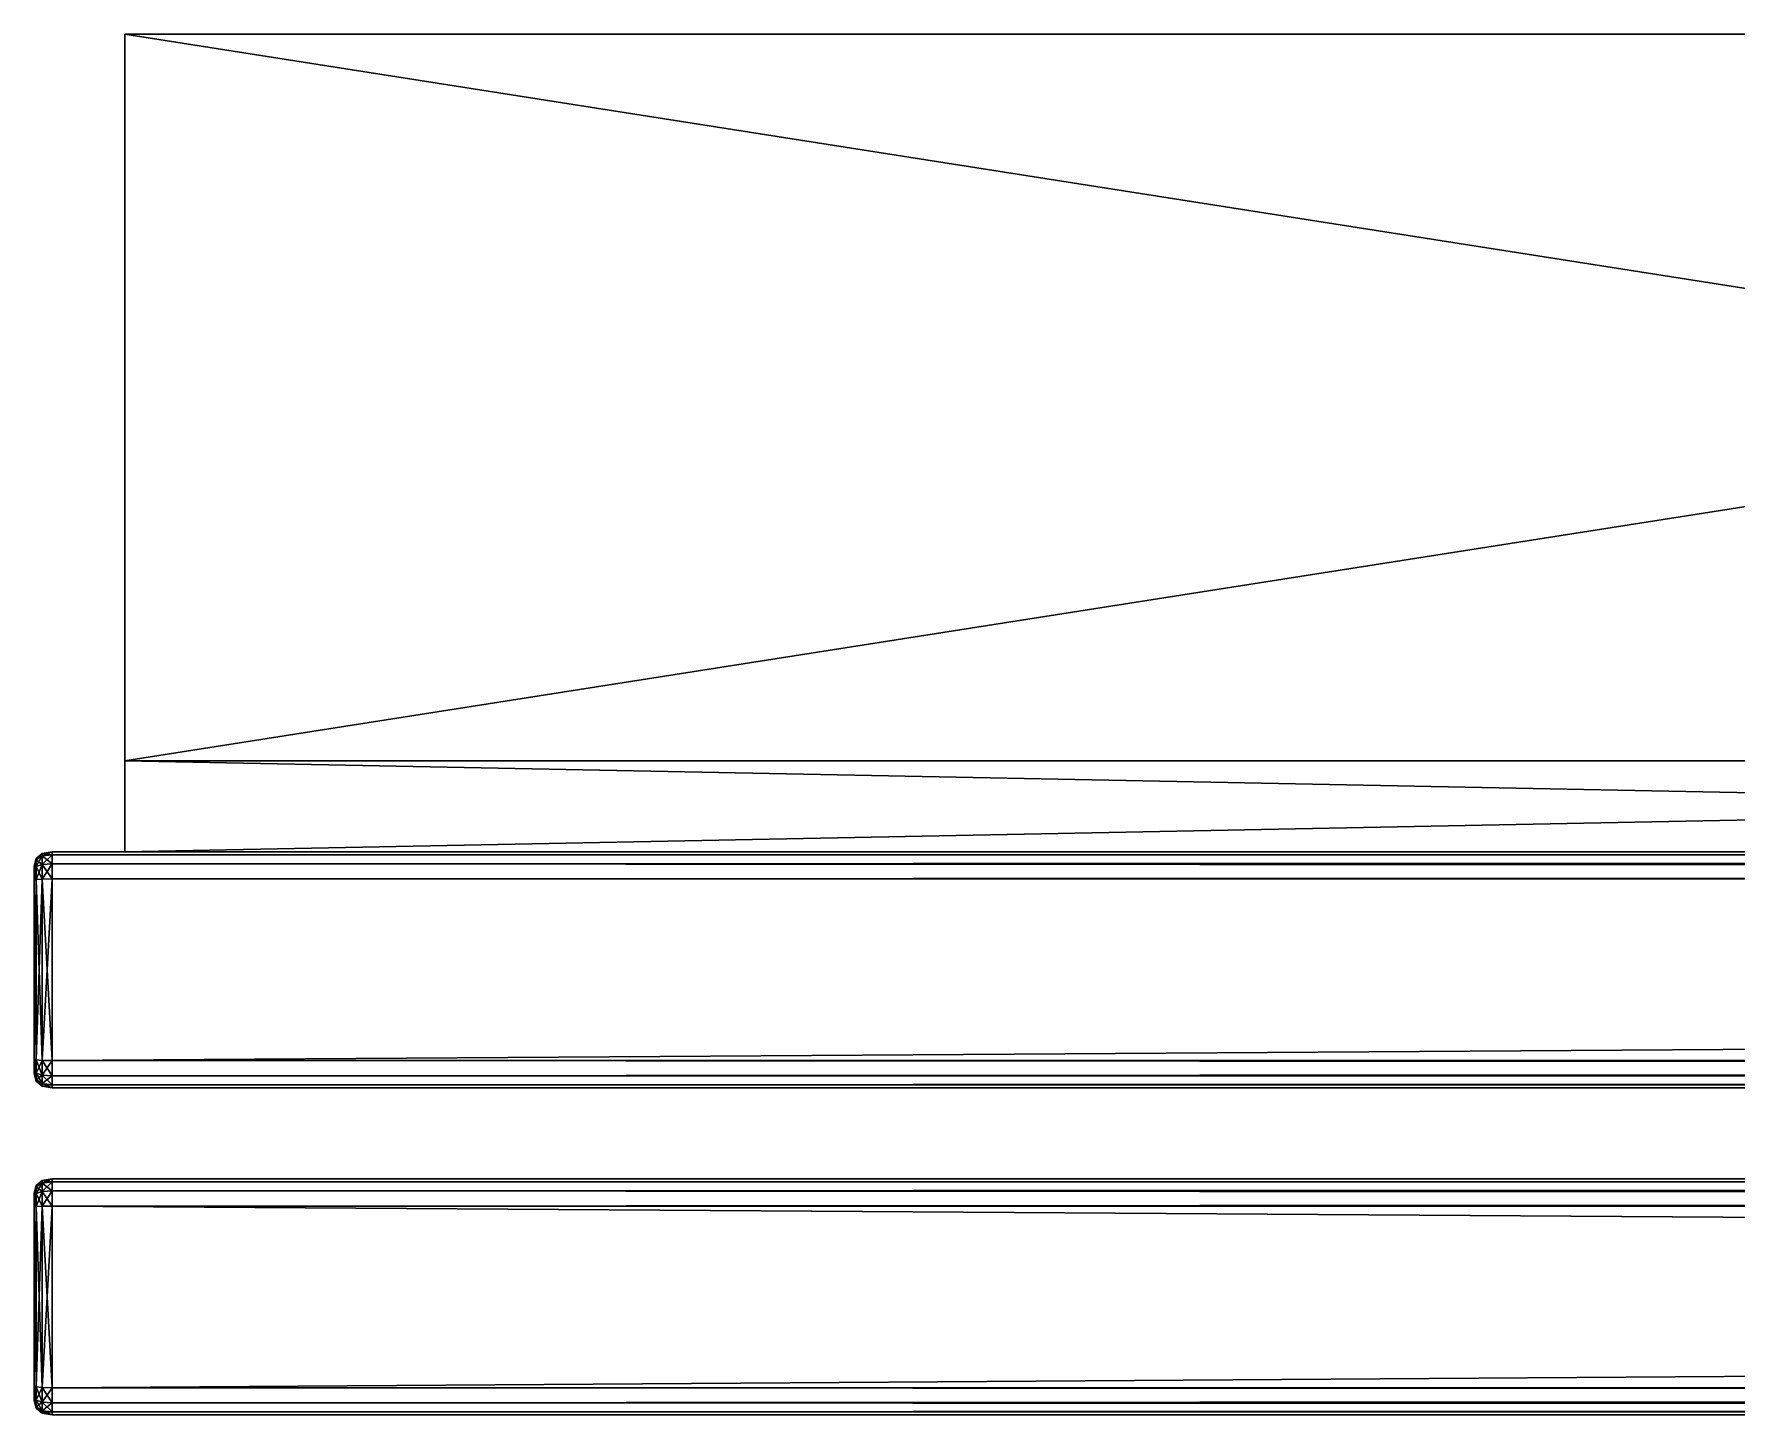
# Model space of a CAD drawing. Extents: x -1.5 to 1.5, y -0.27 to 0.35.
# Drawn here: x -1.4998 to -1.3123, y 0.2023 to 0.3543 of the extents above; entities that cross this region are included whole.
import ezdxf

# ---------------------------------------------------------------- set-up
doc = ezdxf.new("R2010")
doc.units = 0
doc.header["$MEASUREMENT"] = 0
doc.layers.get('0').update_dxf_attribs({"linetype": 'CONTINUOUS'})
doc.layers.add('ARCHITEKTURA_OBECN_', color=7, linetype='CONTINUOUS')

# ---------------------------------------------------------------- blocks, each defined once
blk = doc.blocks.new('*X57')
at = {"layer": 'ARCHITEKTURA_OBECN_', "color": 0, "linetype": 'Continuous'}
mesh = blk.add_polyface(dxfattribs=at)
corners = [(-0.97978, 0.27433, -0.0003), (-0.97978, 0.26433, -0.0003), (-1.48978, 0.26433, -0.0003), (-1.48978, 0.27433, -0.0003)]
mesh.append_faces([[corners[k] for k in face] for face in [(3, 0, 2)]], dxfattribs={"vtx1": -1, "color": 0})
mesh.append_faces([[corners[k] for k in face] for face in [(0, 1, 2)]], dxfattribs={"vtx2": -1, "color": 0})
mesh = blk.add_polyface(dxfattribs=at)
corners = [(-0.97978, 0.27433, 0.40967), (-0.97978, 0.27433, -0.0003), (-1.48978, 0.27433, -0.0003), (-1.48978, 0.27433, 0.40967)]
mesh.append_faces([[corners[k] for k in face] for face in [(3, 0, 2)]], dxfattribs={"vtx1": -1, "color": 0})
mesh.append_faces([[corners[k] for k in face] for face in [(0, 1, 2)]], dxfattribs={"vtx2": -1, "color": 0})
mesh = blk.add_polyface(dxfattribs=at)
corners = [(-0.97978, 0.26433, 0.40967), (-0.97978, 0.27433, 0.40967), (-1.48978, 0.27433, 0.40967), (-1.48978, 0.26433, 0.40967)]
mesh.append_faces([[corners[k] for k in face] for face in [(3, 0, 2)]], dxfattribs={"vtx1": -1, "color": 0})
mesh.append_faces([[corners[k] for k in face] for face in [(0, 1, 2)]], dxfattribs={"vtx2": -1, "color": 0})
mesh = blk.add_polyface(dxfattribs=at)
corners = [(-1.48978, 0.26433, 0.40967), (-1.48978, 0.27433, 0.40967), (-1.48978, 0.27433, -0.0003), (-1.48978, 0.26433, -0.0003)]
mesh.append_faces([[corners[k] for k in face] for face in [(3, 0, 2)]], dxfattribs={"vtx1": -1, "color": 0})
mesh.append_faces([[corners[k] for k in face] for face in [(0, 1, 2)]], dxfattribs={"vtx2": -1, "color": 0})
mesh = blk.add_polyface(dxfattribs=at)
corners = [(-0.97978, 0.26433, -0.0003), (-0.97978, 0.26433, 0.40967), (-1.48978, 0.26433, 0.40967), (-1.48978, 0.26433, -0.0003)]
mesh.append_faces([[corners[k] for k in face] for face in [(3, 0, 2)]], dxfattribs={"vtx1": -1, "color": 0})
mesh.append_faces([[corners[k] for k in face] for face in [(0, 1, 2)]], dxfattribs={"vtx2": -1, "color": 0})
blk = doc.blocks.new('*X59')
at = {"layer": 'ARCHITEKTURA_OBECN_', "color": 0, "linetype": 'Continuous'}
mesh = blk.add_polyface(dxfattribs=at)
corners = [(-0.97978, 0.35433, 0.26967), (-0.97978, 0.27433, 0.26967), (-1.48978, 0.27433, 0.26967), (-1.48978, 0.35433, 0.26967)]
mesh.append_faces([[corners[k] for k in face] for face in [(3, 0, 2)]], dxfattribs={"vtx1": -1, "color": 0})
mesh.append_faces([[corners[k] for k in face] for face in [(0, 1, 2)]], dxfattribs={"vtx2": -1, "color": 0})
mesh = blk.add_polyface(dxfattribs=at)
corners = [(-0.97978, 0.35433, 0.27967), (-0.97978, 0.35433, 0.26967), (-1.48978, 0.35433, 0.26967), (-1.48978, 0.35433, 0.27967)]
mesh.append_faces([[corners[k] for k in face] for face in [(3, 0, 2)]], dxfattribs={"vtx1": -1, "color": 0})
mesh.append_faces([[corners[k] for k in face] for face in [(0, 1, 2)]], dxfattribs={"vtx2": -1, "color": 0})
mesh = blk.add_polyface(dxfattribs=at)
corners = [(-0.97978, 0.27433, 0.27967), (-0.97978, 0.35433, 0.27967), (-1.48978, 0.35433, 0.27967), (-1.48978, 0.27433, 0.27967)]
mesh.append_faces([[corners[k] for k in face] for face in [(3, 0, 2)]], dxfattribs={"vtx1": -1, "color": 0})
mesh.append_faces([[corners[k] for k in face] for face in [(0, 1, 2)]], dxfattribs={"vtx2": -1, "color": 0})
mesh = blk.add_polyface(dxfattribs=at)
corners = [(-1.48978, 0.27433, 0.27967), (-1.48978, 0.35433, 0.27967), (-1.48978, 0.35433, 0.26967), (-1.48978, 0.27433, 0.26967)]
mesh.append_faces([[corners[k] for k in face] for face in [(3, 0, 2)]], dxfattribs={"vtx1": -1, "color": 0})
mesh.append_faces([[corners[k] for k in face] for face in [(0, 1, 2)]], dxfattribs={"vtx2": -1, "color": 0})
mesh = blk.add_polyface(dxfattribs=at)
corners = [(-0.97978, 0.27433, 0.26967), (-0.97978, 0.27433, 0.27967), (-1.48978, 0.27433, 0.27967), (-1.48978, 0.27433, 0.26967)]
mesh.append_faces([[corners[k] for k in face] for face in [(3, 0, 2)]], dxfattribs={"vtx1": -1, "color": 0})
mesh.append_faces([[corners[k] for k in face] for face in [(0, 1, 2)]], dxfattribs={"vtx2": -1, "color": 0})

msp = doc.modelspace()

# ---------------------------------------------------------------- linework, layer by layer
at = {"linetype": 'Continuous'}
for points in [[(-1.49978, 0.26275, 0.41765), (-1.49978, 0.26264, 0.41649), (-1.49956, 0.26358, 0.41658)], [(-1.49956, 0.26358, 0.41658), (-1.49956, 0.26344, 0.41803), (-1.49978, 0.26275, 0.41765)], [(-1.49978, 0.26264, 0.41649), (-1.49978, 0.26264, 0.28282), (-1.49956, 0.26358, 0.28273)], [(-1.49956, 0.26358, 0.28273), (-1.49956, 0.26358, 0.41658), (-1.49978, 0.26264, 0.41649)], [(-1.49956, 0.26344, 0.28129), (-1.49956, 0.26358, 0.28273), (-1.49978, 0.26264, 0.28282)], [(-1.49978, 0.26233, 0.41808), (-1.49978, 0.26275, 0.41765), (-1.49956, 0.26344, 0.41803)], [(-1.49956, 0.26344, 0.41803), (-1.49956, 0.2627, 0.41877), (-1.49978, 0.26233, 0.41808)], [(-1.49978, 0.26264, 0.28282), (-1.49978, 0.26275, 0.28166), (-1.49956, 0.26344, 0.28129)], [(-1.49956, 0.2627, 0.28054), (-1.49956, 0.26344, 0.28129), (-1.49978, 0.26275, 0.28166)], [(-1.49978, 0.26233, 0.28124), (-1.49978, 0.26275, 0.28166), (-1.49978, 0.26264, 0.28282)], [(-1.49978, 0.26275, 0.41765), (-1.49978, 0.26233, 0.41808), (-1.49978, 0.26264, 0.41649)], [(-1.49978, 0.26275, 0.28166), (-1.49978, 0.26233, 0.28124), (-1.49956, 0.2627, 0.28054)], [(-1.49956, 0.26126, 0.28041), (-1.49956, 0.2627, 0.28054), (-1.49978, 0.26233, 0.28124)], [(-1.49978, 0.26116, 0.41796), (-1.49978, 0.26233, 0.41808), (-1.49956, 0.2627, 0.41877)], [(-1.49956, 0.2627, 0.41877), (-1.49956, 0.26126, 0.4189), (-1.49978, 0.26116, 0.41796)], [(-1.49978, 0.26116, 0.28135), (-1.49978, 0.26233, 0.28124), (-1.49978, 0.26264, 0.28282)], [(-1.49978, 0.2415, 0.28135), (-1.49978, 0.26116, 0.28135), (-1.49978, 0.26264, 0.28282)], [(-1.49978, 0.24033, 0.28124), (-1.49978, 0.2415, 0.28135), (-1.49978, 0.26264, 0.28282)], [(-1.49978, 0.23991, 0.28166), (-1.49978, 0.24033, 0.28124), (-1.49978, 0.26264, 0.28282)], [(-1.49978, 0.24003, 0.28282), (-1.49978, 0.23991, 0.28166), (-1.49978, 0.26264, 0.28282)], [(-1.49978, 0.24003, 0.41649), (-1.49978, 0.24003, 0.28282), (-1.49978, 0.26264, 0.28282)], [(-1.49978, 0.23991, 0.41765), (-1.49978, 0.24003, 0.41649), (-1.49978, 0.26264, 0.28282)], [(-1.49978, 0.24033, 0.41808), (-1.49978, 0.23991, 0.41765), (-1.49978, 0.26264, 0.28282)], [(-1.49978, 0.2415, 0.41796), (-1.49978, 0.24033, 0.41808), (-1.49978, 0.26264, 0.28282)], [(-1.49978, 0.26116, 0.41796), (-1.49978, 0.2415, 0.41796), (-1.49978, 0.26264, 0.28282)], [(-1.49978, 0.26116, 0.41796), (-1.49978, 0.26264, 0.28282), (-1.49978, 0.26264, 0.41649)], [(-1.49978, 0.26233, 0.41808), (-1.49978, 0.26116, 0.41796), (-1.49978, 0.26264, 0.41649)], [(-1.49956, 0.26344, 0.41803), (-1.49956, 0.26358, 0.41658), (-1.49889, 0.26414, 0.41664)], [(-1.49889, 0.26414, 0.41664), (-1.49889, 0.26386, 0.41825), (-1.49956, 0.26344, 0.41803)], [(-1.49956, 0.26358, 0.41658), (-1.49956, 0.26358, 0.28273), (-1.49889, 0.26414, 0.28267)], [(-1.49889, 0.26414, 0.28267), (-1.49889, 0.26414, 0.41664), (-1.49956, 0.26358, 0.41658)], [(-1.49889, 0.26386, 0.28106), (-1.49889, 0.26414, 0.28267), (-1.49956, 0.26358, 0.28273)], [(-1.49956, 0.2627, 0.41877), (-1.49956, 0.26344, 0.41803), (-1.49889, 0.26386, 0.41825)], [(-1.49889, 0.26386, 0.41825), (-1.49889, 0.26292, 0.41918), (-1.49956, 0.2627, 0.41877)], [(-1.49956, 0.26358, 0.28273), (-1.49956, 0.26344, 0.28129), (-1.49889, 0.26386, 0.28106)], [(-1.49889, 0.26292, 0.28013), (-1.49889, 0.26386, 0.28106), (-1.49956, 0.26344, 0.28129)], [(-1.49956, 0.26344, 0.28129), (-1.49956, 0.2627, 0.28054), (-1.49889, 0.26292, 0.28013)], [(-1.49889, 0.26131, 0.27984), (-1.49889, 0.26292, 0.28013), (-1.49956, 0.2627, 0.28054)], [(-1.49956, 0.26126, 0.4189), (-1.49956, 0.2627, 0.41877), (-1.49889, 0.26292, 0.41918)], [(-1.49889, 0.26292, 0.41918), (-1.49889, 0.26131, 0.41947), (-1.49956, 0.26126, 0.4189)], [(-1.49956, 0.2627, 0.28054), (-1.49956, 0.26126, 0.28041), (-1.49889, 0.26131, 0.27984)], [(-1.49889, 0.26386, 0.41825), (-1.49889, 0.26414, 0.41664), (-1.49778, 0.26433, 0.41666)], [(-1.49778, 0.26433, 0.41666), (-1.49778, 0.264, 0.41832), (-1.49889, 0.26386, 0.41825)], [(-1.49889, 0.26414, 0.41664), (-1.49889, 0.26414, 0.28267), (-1.49778, 0.26433, 0.28266)], [(-1.49778, 0.26433, 0.28266), (-1.49778, 0.26433, 0.41666), (-1.49889, 0.26414, 0.41664)], [(-1.49778, 0.264, 0.28099), (-1.49778, 0.26433, 0.28266), (-1.49889, 0.26414, 0.28267)], [(-1.49889, 0.26414, 0.28267), (-1.49889, 0.26386, 0.28106), (-1.49778, 0.264, 0.28099)], [(-1.49889, 0.26292, 0.41918), (-1.49889, 0.26386, 0.41825), (-1.49778, 0.264, 0.41832)], [(-1.49778, 0.264, 0.41832), (-1.49778, 0.263, 0.41932), (-1.49889, 0.26292, 0.41918)], [(-1.49778, 0.263, 0.27999), (-1.49778, 0.264, 0.28099), (-1.49889, 0.26386, 0.28106)], [(-1.49889, 0.26386, 0.28106), (-1.49889, 0.26292, 0.28013), (-1.49778, 0.263, 0.27999)], [(-1.49778, 0.26133, 0.27966), (-1.49778, 0.263, 0.27999), (-1.49889, 0.26292, 0.28013)], [(-1.49889, 0.26131, 0.41947), (-1.49889, 0.26292, 0.41918), (-1.49778, 0.263, 0.41932)], [(-1.49778, 0.263, 0.41932), (-1.49778, 0.26133, 0.41966), (-1.49889, 0.26131, 0.41947)], [(-1.49889, 0.26292, 0.28013), (-1.49889, 0.26131, 0.27984), (-1.49778, 0.26133, 0.27966)], [(-1.49778, 0.264, 0.28099), (1.49822, 0.264, 0.28099), (1.49822, 0.26433, 0.28266)], [(1.49822, 0.26433, 0.28266), (-1.49778, 0.26433, 0.28266), (-1.49778, 0.264, 0.28099)], [(1.49822, 0.264, 0.41832), (-1.49778, 0.264, 0.41832), (-1.49778, 0.26433, 0.41666)], [(-1.49778, 0.26433, 0.41666), (1.49822, 0.26433, 0.41666), (1.49822, 0.264, 0.41832)], [(1.49822, 0.26433, 0.28266), (1.49822, 0.26433, 0.41666), (-1.49778, 0.26433, 0.41666)], [(-1.49778, 0.26433, 0.41666), (-1.49778, 0.26433, 0.28266), (1.49822, 0.26433, 0.28266)], [(-1.49778, 0.263, 0.27999), (1.49822, 0.263, 0.27999), (1.49822, 0.264, 0.28099)], [(1.49822, 0.264, 0.28099), (-1.49778, 0.264, 0.28099), (-1.49778, 0.263, 0.27999)], [(1.49822, 0.263, 0.41932), (-1.49778, 0.263, 0.41932), (-1.49778, 0.264, 0.41832)], [(-1.49778, 0.264, 0.41832), (1.49822, 0.264, 0.41832), (1.49822, 0.263, 0.41932)], [(-1.49778, 0.263, 0.27999), (-1.49778, 0.26133, 0.27966), (1.49822, 0.26133, 0.27966)], [(1.49822, 0.26133, 0.27966), (1.49822, 0.263, 0.27999), (-1.49778, 0.263, 0.27999)], [(-1.49778, 0.26133, 0.41966), (-1.49778, 0.263, 0.41932), (1.49822, 0.263, 0.41932)], [(1.49822, 0.263, 0.41932), (1.49822, 0.26133, 0.41966), (-1.49778, 0.26133, 0.41966)], [(-1.49978, 0.26233, 0.28124), (-1.49978, 0.26116, 0.28135), (-1.49956, 0.26126, 0.28041)], [(-1.49956, 0.24141, 0.28041), (-1.49956, 0.26126, 0.28041), (-1.49978, 0.26116, 0.28135)], [(-1.49978, 0.2415, 0.41796), (-1.49978, 0.26116, 0.41796), (-1.49956, 0.26126, 0.4189)], [(-1.49956, 0.26126, 0.4189), (-1.49956, 0.24141, 0.4189), (-1.49978, 0.2415, 0.41796)], [(-1.49978, 0.26116, 0.28135), (-1.49978, 0.2415, 0.28135), (-1.49956, 0.24141, 0.28041)], [(-1.49889, 0.24135, 0.27984), (-1.49889, 0.26131, 0.27984), (-1.49956, 0.26126, 0.28041)], [(-1.49956, 0.24141, 0.4189), (-1.49956, 0.26126, 0.4189), (-1.49889, 0.26131, 0.41947)], [(-1.49889, 0.26131, 0.41947), (-1.49889, 0.24135, 0.41947), (-1.49956, 0.24141, 0.4189)], [(-1.49956, 0.26126, 0.28041), (-1.49956, 0.24141, 0.28041), (-1.49889, 0.24135, 0.27984)], [(-1.49778, 0.24133, 0.27966), (-1.49778, 0.26133, 0.27966), (-1.49889, 0.26131, 0.27984)], [(-1.49889, 0.24135, 0.41947), (-1.49889, 0.26131, 0.41947), (-1.49778, 0.26133, 0.41966)], [(-1.49778, 0.26133, 0.41966), (-1.49778, 0.24133, 0.41966), (-1.49889, 0.24135, 0.41947)], [(-1.49889, 0.26131, 0.27984), (-1.49889, 0.24135, 0.27984), (-1.49778, 0.24133, 0.27966)], [(-1.49778, 0.24133, 0.41966), (-1.49778, 0.26133, 0.41966), (1.49822, 0.26133, 0.41966)], [(1.49822, 0.26133, 0.41966), (1.49822, 0.24133, 0.41966), (-1.49778, 0.24133, 0.41966)], [(-1.49778, 0.24133, 0.27966), (1.49822, 0.24133, 0.27966), (1.49822, 0.26133, 0.27966)], [(1.49822, 0.26133, 0.27966), (-1.49778, 0.26133, 0.27966), (-1.49778, 0.24133, 0.27966)], [(-1.49978, 0.2415, 0.28135), (-1.49978, 0.24033, 0.28124), (-1.49956, 0.23996, 0.28054)], [(-1.49956, 0.23996, 0.28054), (-1.49956, 0.24141, 0.28041), (-1.49978, 0.2415, 0.28135)], [(-1.49978, 0.24033, 0.41808), (-1.49978, 0.2415, 0.41796), (-1.49956, 0.24141, 0.4189)], [(-1.49956, 0.24141, 0.4189), (-1.49956, 0.23996, 0.41877), (-1.49978, 0.24033, 0.41808)], [(-1.49978, 0.24033, 0.28124), (-1.49978, 0.23991, 0.28166), (-1.49956, 0.23922, 0.28129)], [(-1.49956, 0.23922, 0.28129), (-1.49956, 0.23996, 0.28054), (-1.49978, 0.24033, 0.28124)], [(-1.49978, 0.23991, 0.41765), (-1.49978, 0.24033, 0.41808), (-1.49956, 0.23996, 0.41877)], [(-1.49978, 0.23991, 0.28166), (-1.49978, 0.24003, 0.28282), (-1.49956, 0.23909, 0.28273)], [(-1.49978, 0.24003, 0.28282), (-1.49978, 0.24003, 0.41649), (-1.49956, 0.23909, 0.41658)], [(-1.49956, 0.23909, 0.41658), (-1.49956, 0.23909, 0.28273), (-1.49978, 0.24003, 0.28282)], [(-1.49978, 0.24003, 0.41649), (-1.49978, 0.23991, 0.41765), (-1.49956, 0.23922, 0.41803)], [(-1.49956, 0.23922, 0.41803), (-1.49956, 0.23909, 0.41658), (-1.49978, 0.24003, 0.41649)], [(-1.49956, 0.24141, 0.28041), (-1.49956, 0.23996, 0.28054), (-1.49889, 0.23974, 0.28013)], [(-1.49889, 0.23974, 0.28013), (-1.49889, 0.24135, 0.27984), (-1.49956, 0.24141, 0.28041)], [(-1.49956, 0.23996, 0.41877), (-1.49956, 0.24141, 0.4189), (-1.49889, 0.24135, 0.41947)], [(-1.49889, 0.24135, 0.41947), (-1.49889, 0.23974, 0.41918), (-1.49956, 0.23996, 0.41877)], [(-1.49889, 0.24135, 0.27984), (-1.49889, 0.23974, 0.28013), (-1.49778, 0.23967, 0.27999)], [(-1.49778, 0.23967, 0.27999), (-1.49778, 0.24133, 0.27966), (-1.49889, 0.24135, 0.27984)], [(-1.49889, 0.23974, 0.41918), (-1.49889, 0.24135, 0.41947), (-1.49778, 0.24133, 0.41966)], [(-1.49778, 0.24133, 0.41966), (-1.49778, 0.23967, 0.41932), (-1.49889, 0.23974, 0.41918)], [(-1.49778, 0.24133, 0.27966), (-1.49778, 0.23967, 0.27999), (1.49822, 0.23967, 0.27999)], [(1.49822, 0.23967, 0.27999), (1.49822, 0.24133, 0.27966), (-1.49778, 0.24133, 0.27966)], [(1.49822, 0.24133, 0.41966), (1.49822, 0.23967, 0.41932), (-1.49778, 0.23967, 0.41932)], [(-1.49778, 0.23967, 0.41932), (-1.49778, 0.24133, 0.41966), (1.49822, 0.24133, 0.41966)], [(-1.49956, 0.23996, 0.41877), (-1.49956, 0.23922, 0.41803), (-1.49978, 0.23991, 0.41765)], [(-1.49956, 0.23909, 0.28273), (-1.49956, 0.23922, 0.28129), (-1.49978, 0.23991, 0.28166)], [(-1.49956, 0.23996, 0.28054), (-1.49956, 0.23922, 0.28129), (-1.49889, 0.23881, 0.28106)], [(-1.49889, 0.23881, 0.28106), (-1.49889, 0.23974, 0.28013), (-1.49956, 0.23996, 0.28054)], [(-1.49956, 0.23922, 0.41803), (-1.49956, 0.23996, 0.41877), (-1.49889, 0.23974, 0.41918)], [(-1.49889, 0.23974, 0.41918), (-1.49889, 0.23881, 0.41825), (-1.49956, 0.23922, 0.41803)], [(-1.49956, 0.23922, 0.28129), (-1.49956, 0.23909, 0.28273), (-1.49889, 0.23852, 0.28267)], [(-1.49889, 0.23852, 0.28267), (-1.49889, 0.23881, 0.28106), (-1.49956, 0.23922, 0.28129)], [(-1.49956, 0.23909, 0.41658), (-1.49956, 0.23922, 0.41803), (-1.49889, 0.23881, 0.41825)], [(-1.49956, 0.23909, 0.28273), (-1.49956, 0.23909, 0.41658), (-1.49889, 0.23852, 0.41664)], [(-1.49889, 0.23852, 0.41664), (-1.49889, 0.23852, 0.28267), (-1.49956, 0.23909, 0.28273)], [(-1.49889, 0.23881, 0.41825), (-1.49889, 0.23852, 0.41664), (-1.49956, 0.23909, 0.41658)], [(-1.49889, 0.23974, 0.28013), (-1.49889, 0.23881, 0.28106), (-1.49778, 0.23867, 0.28099)], [(-1.49778, 0.23867, 0.28099), (-1.49778, 0.23967, 0.27999), (-1.49889, 0.23974, 0.28013)], [(-1.49889, 0.23881, 0.41825), (-1.49889, 0.23974, 0.41918), (-1.49778, 0.23967, 0.41932)], [(-1.49778, 0.23967, 0.41932), (-1.49778, 0.23867, 0.41832), (-1.49889, 0.23881, 0.41825)], [(-1.49889, 0.23881, 0.28106), (-1.49889, 0.23852, 0.28267), (-1.49778, 0.23833, 0.28266)], [(-1.49778, 0.23833, 0.28266), (-1.49778, 0.23867, 0.28099), (-1.49889, 0.23881, 0.28106)], [(-1.49889, 0.23852, 0.41664), (-1.49889, 0.23881, 0.41825), (-1.49778, 0.23867, 0.41832)], [(-1.49778, 0.23867, 0.41832), (-1.49778, 0.23833, 0.41666), (-1.49889, 0.23852, 0.41664)], [(-1.49889, 0.23852, 0.28267), (-1.49889, 0.23852, 0.41664), (-1.49778, 0.23833, 0.41666)], [(-1.49778, 0.23833, 0.41666), (-1.49778, 0.23833, 0.28266), (-1.49889, 0.23852, 0.28267)], [(-1.49778, 0.23867, 0.28099), (1.49822, 0.23867, 0.28099), (1.49822, 0.23967, 0.27999)], [(1.49822, 0.23967, 0.27999), (-1.49778, 0.23967, 0.27999), (-1.49778, 0.23867, 0.28099)], [(1.49822, 0.23867, 0.41832), (-1.49778, 0.23867, 0.41832), (-1.49778, 0.23967, 0.41932)], [(-1.49778, 0.23967, 0.41932), (1.49822, 0.23967, 0.41932), (1.49822, 0.23867, 0.41832)], [(1.49822, 0.23867, 0.28099), (-1.49778, 0.23867, 0.28099), (-1.49778, 0.23833, 0.28266)], [(-1.49778, 0.23833, 0.28266), (1.49822, 0.23833, 0.28266), (1.49822, 0.23867, 0.28099)], [(1.49822, 0.23833, 0.41666), (-1.49778, 0.23833, 0.41666), (-1.49778, 0.23867, 0.41832)], [(-1.49778, 0.23867, 0.41832), (1.49822, 0.23867, 0.41832), (1.49822, 0.23833, 0.41666)], [(-1.49778, 0.23833, 0.28266), (-1.49778, 0.23833, 0.41666), (1.49822, 0.23833, 0.41666)], [(1.49822, 0.23833, 0.41666), (1.49822, 0.23833, 0.28266), (-1.49778, 0.23833, 0.28266)], [(-1.49978, 0.22664, 0.41649), (-1.49978, 0.22664, 0.28282), (-1.49956, 0.22758, 0.28273)], [(-1.49956, 0.22758, 0.28273), (-1.49956, 0.22758, 0.41658), (-1.49978, 0.22664, 0.41649)], [(-1.49956, 0.22745, 0.28129), (-1.49956, 0.22758, 0.28273), (-1.49978, 0.22664, 0.28282)], [(-1.49978, 0.22675, 0.41765), (-1.49978, 0.22664, 0.41649), (-1.49956, 0.22758, 0.41658)], [(-1.49956, 0.22758, 0.41658), (-1.49956, 0.22745, 0.41803), (-1.49978, 0.22675, 0.41765)], [(-1.49978, 0.22664, 0.28282), (-1.49978, 0.22675, 0.28166), (-1.49956, 0.22745, 0.28129)], [(-1.49956, 0.2267, 0.28054), (-1.49956, 0.22745, 0.28129), (-1.49978, 0.22675, 0.28166)], [(-1.49978, 0.22633, 0.41808), (-1.49978, 0.22675, 0.41765), (-1.49956, 0.22745, 0.41803)], [(-1.49956, 0.22745, 0.41803), (-1.49956, 0.2267, 0.41877), (-1.49978, 0.22633, 0.41808)], [(-1.49956, 0.22758, 0.41658), (-1.49956, 0.22758, 0.28273), (-1.49889, 0.22815, 0.28267)], [(-1.49889, 0.22815, 0.28267), (-1.49889, 0.22815, 0.41664), (-1.49956, 0.22758, 0.41658)], [(-1.49889, 0.22786, 0.28106), (-1.49889, 0.22815, 0.28267), (-1.49956, 0.22758, 0.28273)], [(-1.49956, 0.22745, 0.41803), (-1.49956, 0.22758, 0.41658), (-1.49889, 0.22815, 0.41664)], [(-1.49889, 0.22815, 0.41664), (-1.49889, 0.22786, 0.41825), (-1.49956, 0.22745, 0.41803)], [(-1.49956, 0.22758, 0.28273), (-1.49956, 0.22745, 0.28129), (-1.49889, 0.22786, 0.28106)], [(-1.49889, 0.22693, 0.28013), (-1.49889, 0.22786, 0.28106), (-1.49956, 0.22745, 0.28129)], [(-1.49956, 0.2267, 0.41877), (-1.49956, 0.22745, 0.41803), (-1.49889, 0.22786, 0.41825)], [(-1.49889, 0.22786, 0.41825), (-1.49889, 0.22693, 0.41918), (-1.49956, 0.2267, 0.41877)], [(-1.49956, 0.22745, 0.28129), (-1.49956, 0.2267, 0.28054), (-1.49889, 0.22693, 0.28013)], [(-1.49889, 0.22532, 0.27984), (-1.49889, 0.22693, 0.28013), (-1.49956, 0.2267, 0.28054)], [(-1.49956, 0.22526, 0.4189), (-1.49956, 0.2267, 0.41877), (-1.49889, 0.22693, 0.41918)], [(-1.49889, 0.22693, 0.41918), (-1.49889, 0.22532, 0.41947), (-1.49956, 0.22526, 0.4189)], [(-1.49889, 0.22815, 0.41664), (-1.49889, 0.22815, 0.28267), (-1.49778, 0.22833, 0.28266)], [(-1.49778, 0.22833, 0.28266), (-1.49778, 0.22833, 0.41666), (-1.49889, 0.22815, 0.41664)], [(-1.49778, 0.228, 0.28099), (-1.49778, 0.22833, 0.28266), (-1.49889, 0.22815, 0.28267)], [(-1.49889, 0.22786, 0.41825), (-1.49889, 0.22815, 0.41664), (-1.49778, 0.22833, 0.41666)], [(-1.49778, 0.22833, 0.41666), (-1.49778, 0.228, 0.41832), (-1.49889, 0.22786, 0.41825)], [(-1.49889, 0.22815, 0.28267), (-1.49889, 0.22786, 0.28106), (-1.49778, 0.228, 0.28099)], [(-1.49778, 0.227, 0.27999), (-1.49778, 0.228, 0.28099), (-1.49889, 0.22786, 0.28106)], [(-1.49889, 0.22693, 0.41918), (-1.49889, 0.22786, 0.41825), (-1.49778, 0.228, 0.41832)], [(-1.49778, 0.228, 0.41832), (-1.49778, 0.227, 0.41932), (-1.49889, 0.22693, 0.41918)], [(-1.49889, 0.22786, 0.28106), (-1.49889, 0.22693, 0.28013), (-1.49778, 0.227, 0.27999)], [(-1.49778, 0.22533, 0.27966), (-1.49778, 0.227, 0.27999), (-1.49889, 0.22693, 0.28013)], [(-1.49889, 0.22532, 0.41947), (-1.49889, 0.22693, 0.41918), (-1.49778, 0.227, 0.41932)], [(-1.49778, 0.227, 0.41932), (-1.49778, 0.22533, 0.41966), (-1.49889, 0.22532, 0.41947)], [(-1.49889, 0.22693, 0.28013), (-1.49889, 0.22532, 0.27984), (-1.49778, 0.22533, 0.27966)], [(1.49822, 0.22833, 0.28266), (1.49822, 0.22833, 0.41666), (-1.49778, 0.22833, 0.41666)], [(-1.49778, 0.22833, 0.41666), (-1.49778, 0.22833, 0.28266), (1.49822, 0.22833, 0.28266)], [(-1.49778, 0.228, 0.28099), (1.49822, 0.228, 0.28099), (1.49822, 0.22833, 0.28266)], [(1.49822, 0.22833, 0.28266), (-1.49778, 0.22833, 0.28266), (-1.49778, 0.228, 0.28099)], [(1.49822, 0.228, 0.41832), (-1.49778, 0.228, 0.41832), (-1.49778, 0.22833, 0.41666)], [(-1.49778, 0.22833, 0.41666), (1.49822, 0.22833, 0.41666), (1.49822, 0.228, 0.41832)], [(-1.49778, 0.227, 0.27999), (1.49822, 0.227, 0.27999), (1.49822, 0.228, 0.28099)], [(1.49822, 0.228, 0.28099), (-1.49778, 0.228, 0.28099), (-1.49778, 0.227, 0.27999)], [(1.49822, 0.227, 0.41932), (-1.49778, 0.227, 0.41932), (-1.49778, 0.228, 0.41832)], [(-1.49778, 0.228, 0.41832), (1.49822, 0.228, 0.41832), (1.49822, 0.227, 0.41932)], [(-1.49778, 0.227, 0.27999), (-1.49778, 0.22533, 0.27966), (1.49822, 0.22533, 0.27966)], [(1.49822, 0.22533, 0.27966), (1.49822, 0.227, 0.27999), (-1.49778, 0.227, 0.27999)], [(-1.49778, 0.22533, 0.41966), (-1.49778, 0.227, 0.41932), (1.49822, 0.227, 0.41932)], [(1.49822, 0.227, 0.41932), (1.49822, 0.22533, 0.41966), (-1.49778, 0.22533, 0.41966)], [(-1.49978, 0.22633, 0.28124), (-1.49978, 0.22675, 0.28166), (-1.49978, 0.22664, 0.28282)], [(-1.49978, 0.22675, 0.41765), (-1.49978, 0.22633, 0.41808), (-1.49978, 0.22664, 0.41649)], [(-1.49978, 0.22675, 0.28166), (-1.49978, 0.22633, 0.28124), (-1.49956, 0.2267, 0.28054)], [(-1.49956, 0.22526, 0.28041), (-1.49956, 0.2267, 0.28054), (-1.49978, 0.22633, 0.28124)], [(-1.49978, 0.22517, 0.41796), (-1.49978, 0.22633, 0.41808), (-1.49956, 0.2267, 0.41877)], [(-1.49956, 0.2267, 0.41877), (-1.49956, 0.22526, 0.4189), (-1.49978, 0.22517, 0.41796)], [(-1.49978, 0.22517, 0.28135), (-1.49978, 0.22633, 0.28124), (-1.49978, 0.22664, 0.28282)], [(-1.49978, 0.2055, 0.28135), (-1.49978, 0.22517, 0.28135), (-1.49978, 0.22664, 0.28282)], [(-1.49978, 0.20433, 0.28124), (-1.49978, 0.2055, 0.28135), (-1.49978, 0.22664, 0.28282)], [(-1.49978, 0.20391, 0.28166), (-1.49978, 0.20433, 0.28124), (-1.49978, 0.22664, 0.28282)], [(-1.49978, 0.20402, 0.28282), (-1.49978, 0.20391, 0.28166), (-1.49978, 0.22664, 0.28282)], [(-1.49978, 0.20402, 0.41649), (-1.49978, 0.20402, 0.28282), (-1.49978, 0.22664, 0.28282)], [(-1.49978, 0.20391, 0.41765), (-1.49978, 0.20402, 0.41649), (-1.49978, 0.22664, 0.28282)], [(-1.49978, 0.20433, 0.41808), (-1.49978, 0.20391, 0.41765), (-1.49978, 0.22664, 0.28282)], [(-1.49978, 0.2055, 0.41796), (-1.49978, 0.20433, 0.41808), (-1.49978, 0.22664, 0.28282)], [(-1.49978, 0.22517, 0.41796), (-1.49978, 0.2055, 0.41796), (-1.49978, 0.22664, 0.28282)], [(-1.49978, 0.22517, 0.41796), (-1.49978, 0.22664, 0.28282), (-1.49978, 0.22664, 0.41649)], [(-1.49978, 0.22633, 0.41808), (-1.49978, 0.22517, 0.41796), (-1.49978, 0.22664, 0.41649)], [(-1.49978, 0.22633, 0.28124), (-1.49978, 0.22517, 0.28135), (-1.49956, 0.22526, 0.28041)], [(-1.49956, 0.20541, 0.28041), (-1.49956, 0.22526, 0.28041), (-1.49978, 0.22517, 0.28135)], [(-1.49978, 0.2055, 0.41796), (-1.49978, 0.22517, 0.41796), (-1.49956, 0.22526, 0.4189)], [(-1.49956, 0.22526, 0.4189), (-1.49956, 0.20541, 0.4189), (-1.49978, 0.2055, 0.41796)], [(-1.49978, 0.22517, 0.28135), (-1.49978, 0.2055, 0.28135), (-1.49956, 0.20541, 0.28041)], [(-1.49956, 0.2267, 0.28054), (-1.49956, 0.22526, 0.28041), (-1.49889, 0.22532, 0.27984)], [(-1.49889, 0.20535, 0.27984), (-1.49889, 0.22532, 0.27984), (-1.49956, 0.22526, 0.28041)], [(-1.49956, 0.20541, 0.4189), (-1.49956, 0.22526, 0.4189), (-1.49889, 0.22532, 0.41947)], [(-1.49889, 0.22532, 0.41947), (-1.49889, 0.20535, 0.41947), (-1.49956, 0.20541, 0.4189)], [(-1.49956, 0.22526, 0.28041), (-1.49956, 0.20541, 0.28041), (-1.49889, 0.20535, 0.27984)], [(-1.49778, 0.20533, 0.27966), (-1.49778, 0.22533, 0.27966), (-1.49889, 0.22532, 0.27984)], [(-1.49889, 0.20535, 0.41947), (-1.49889, 0.22532, 0.41947), (-1.49778, 0.22533, 0.41966)], [(-1.49778, 0.22533, 0.41966), (-1.49778, 0.20533, 0.41966), (-1.49889, 0.20535, 0.41947)], [(-1.49889, 0.22532, 0.27984), (-1.49889, 0.20535, 0.27984), (-1.49778, 0.20533, 0.27966)], [(-1.49778, 0.20533, 0.41966), (-1.49778, 0.22533, 0.41966), (1.49822, 0.22533, 0.41966)], [(1.49822, 0.22533, 0.41966), (1.49822, 0.20533, 0.41966), (-1.49778, 0.20533, 0.41966)], [(-1.49778, 0.22533, 0.27966), (-1.49778, 0.20533, 0.27966), (1.49822, 0.20533, 0.27966)], [(1.49822, 0.20533, 0.27966), (1.49822, 0.22533, 0.27966), (-1.49778, 0.22533, 0.27966)], [(-1.49978, 0.2055, 0.28135), (-1.49978, 0.20433, 0.28124), (-1.49956, 0.20396, 0.28054)], [(-1.49956, 0.20396, 0.28054), (-1.49956, 0.20541, 0.28041), (-1.49978, 0.2055, 0.28135)], [(-1.49978, 0.20433, 0.41808), (-1.49978, 0.2055, 0.41796), (-1.49956, 0.20541, 0.4189)], [(-1.49956, 0.20541, 0.4189), (-1.49956, 0.20396, 0.41877), (-1.49978, 0.20433, 0.41808)], [(-1.49956, 0.20541, 0.28041), (-1.49956, 0.20396, 0.28054), (-1.49889, 0.20374, 0.28013)], [(-1.49889, 0.20374, 0.28013), (-1.49889, 0.20535, 0.27984), (-1.49956, 0.20541, 0.28041)], [(-1.49956, 0.20396, 0.41877), (-1.49956, 0.20541, 0.4189), (-1.49889, 0.20535, 0.41947)], [(-1.49889, 0.20535, 0.41947), (-1.49889, 0.20374, 0.41918), (-1.49956, 0.20396, 0.41877)], [(-1.49889, 0.20535, 0.27984), (-1.49889, 0.20374, 0.28013), (-1.49778, 0.20367, 0.27999)], [(-1.49778, 0.20367, 0.27999), (-1.49778, 0.20533, 0.27966), (-1.49889, 0.20535, 0.27984)], [(-1.49889, 0.20374, 0.41918), (-1.49889, 0.20535, 0.41947), (-1.49778, 0.20533, 0.41966)], [(-1.49778, 0.20533, 0.41966), (-1.49778, 0.20367, 0.41932), (-1.49889, 0.20374, 0.41918)], [(-1.49778, 0.20533, 0.27966), (-1.49778, 0.20367, 0.27999), (1.49822, 0.20367, 0.27999)], [(1.49822, 0.20367, 0.27999), (1.49822, 0.20533, 0.27966), (-1.49778, 0.20533, 0.27966)], [(1.49822, 0.20533, 0.41966), (1.49822, 0.20367, 0.41932), (-1.49778, 0.20367, 0.41932)], [(-1.49778, 0.20367, 0.41932), (-1.49778, 0.20533, 0.41966), (1.49822, 0.20533, 0.41966)], [(-1.49978, 0.20433, 0.28124), (-1.49978, 0.20391, 0.28166), (-1.49956, 0.20322, 0.28129)], [(-1.49956, 0.20322, 0.28129), (-1.49956, 0.20396, 0.28054), (-1.49978, 0.20433, 0.28124)], [(-1.49978, 0.20391, 0.41765), (-1.49978, 0.20433, 0.41808), (-1.49956, 0.20396, 0.41877)], [(-1.49978, 0.20391, 0.28166), (-1.49978, 0.20402, 0.28282), (-1.49956, 0.20308, 0.28273)], [(-1.49978, 0.20402, 0.28282), (-1.49978, 0.20402, 0.41649), (-1.49956, 0.20308, 0.41658)], [(-1.49956, 0.20308, 0.41658), (-1.49956, 0.20308, 0.28273), (-1.49978, 0.20402, 0.28282)], [(-1.49978, 0.20402, 0.41649), (-1.49978, 0.20391, 0.41765), (-1.49956, 0.20322, 0.41803)], [(-1.49956, 0.20322, 0.41803), (-1.49956, 0.20308, 0.41658), (-1.49978, 0.20402, 0.41649)], [(-1.49956, 0.20396, 0.41877), (-1.49956, 0.20322, 0.41803), (-1.49978, 0.20391, 0.41765)], [(-1.49956, 0.20308, 0.28273), (-1.49956, 0.20322, 0.28129), (-1.49978, 0.20391, 0.28166)], [(-1.49956, 0.20396, 0.28054), (-1.49956, 0.20322, 0.28129), (-1.49889, 0.2028, 0.28106)], [(-1.49889, 0.2028, 0.28106), (-1.49889, 0.20374, 0.28013), (-1.49956, 0.20396, 0.28054)], [(-1.49956, 0.20322, 0.41803), (-1.49956, 0.20396, 0.41877), (-1.49889, 0.20374, 0.41918)], [(-1.49889, 0.20374, 0.41918), (-1.49889, 0.2028, 0.41825), (-1.49956, 0.20322, 0.41803)], [(-1.49956, 0.20322, 0.28129), (-1.49956, 0.20308, 0.28273), (-1.49889, 0.20252, 0.28267)], [(-1.49889, 0.20252, 0.28267), (-1.49889, 0.2028, 0.28106), (-1.49956, 0.20322, 0.28129)], [(-1.49956, 0.20308, 0.41658), (-1.49956, 0.20322, 0.41803), (-1.49889, 0.2028, 0.41825)], [(-1.49956, 0.20308, 0.28273), (-1.49956, 0.20308, 0.41658), (-1.49889, 0.20252, 0.41664)], [(-1.49889, 0.20252, 0.41664), (-1.49889, 0.20252, 0.28267), (-1.49956, 0.20308, 0.28273)], [(-1.49889, 0.2028, 0.41825), (-1.49889, 0.20252, 0.41664), (-1.49956, 0.20308, 0.41658)], [(-1.49889, 0.20374, 0.28013), (-1.49889, 0.2028, 0.28106), (-1.49778, 0.20267, 0.28099)], [(-1.49778, 0.20267, 0.28099), (-1.49778, 0.20367, 0.27999), (-1.49889, 0.20374, 0.28013)], [(-1.49889, 0.2028, 0.41825), (-1.49889, 0.20374, 0.41918), (-1.49778, 0.20367, 0.41932)], [(-1.49778, 0.20367, 0.41932), (-1.49778, 0.20267, 0.41832), (-1.49889, 0.2028, 0.41825)], [(-1.49889, 0.2028, 0.28106), (-1.49889, 0.20252, 0.28267), (-1.49778, 0.20233, 0.28266)], [(-1.49778, 0.20233, 0.28266), (-1.49778, 0.20267, 0.28099), (-1.49889, 0.2028, 0.28106)], [(-1.49889, 0.20252, 0.41664), (-1.49889, 0.2028, 0.41825), (-1.49778, 0.20267, 0.41832)], [(-1.49778, 0.20267, 0.41832), (-1.49778, 0.20233, 0.41666), (-1.49889, 0.20252, 0.41664)], [(-1.49889, 0.20252, 0.28267), (-1.49889, 0.20252, 0.41664), (-1.49778, 0.20233, 0.41666)], [(-1.49778, 0.20233, 0.41666), (-1.49778, 0.20233, 0.28266), (-1.49889, 0.20252, 0.28267)], [(-1.49778, 0.20267, 0.28099), (1.49822, 0.20267, 0.28099), (1.49822, 0.20367, 0.27999)], [(1.49822, 0.20367, 0.27999), (-1.49778, 0.20367, 0.27999), (-1.49778, 0.20267, 0.28099)], [(1.49822, 0.20267, 0.41832), (-1.49778, 0.20267, 0.41832), (-1.49778, 0.20367, 0.41932)], [(-1.49778, 0.20367, 0.41932), (1.49822, 0.20367, 0.41932), (1.49822, 0.20267, 0.41832)], [(1.49822, 0.20267, 0.28099), (-1.49778, 0.20267, 0.28099), (-1.49778, 0.20233, 0.28266)], [(-1.49778, 0.20233, 0.28266), (1.49822, 0.20233, 0.28266), (1.49822, 0.20267, 0.28099)], [(1.49822, 0.20233, 0.41666), (-1.49778, 0.20233, 0.41666), (-1.49778, 0.20267, 0.41832)], [(-1.49778, 0.20267, 0.41832), (1.49822, 0.20267, 0.41832), (1.49822, 0.20233, 0.41666)], [(-1.49778, 0.20233, 0.28266), (-1.49778, 0.20233, 0.41666), (1.49822, 0.20233, 0.41666)], [(1.49822, 0.20233, 0.41666), (1.49822, 0.20233, 0.28266), (-1.49778, 0.20233, 0.28266)]]:
    msp.add_3dface(points, dxfattribs=at)

# ---------------------------------------------------------------- block references
for name in ['*X59', '*X57']:
    msp.add_blockref(name, (0, 0), dxfattribs=at)

doc.saveas('drawing.dxf')
